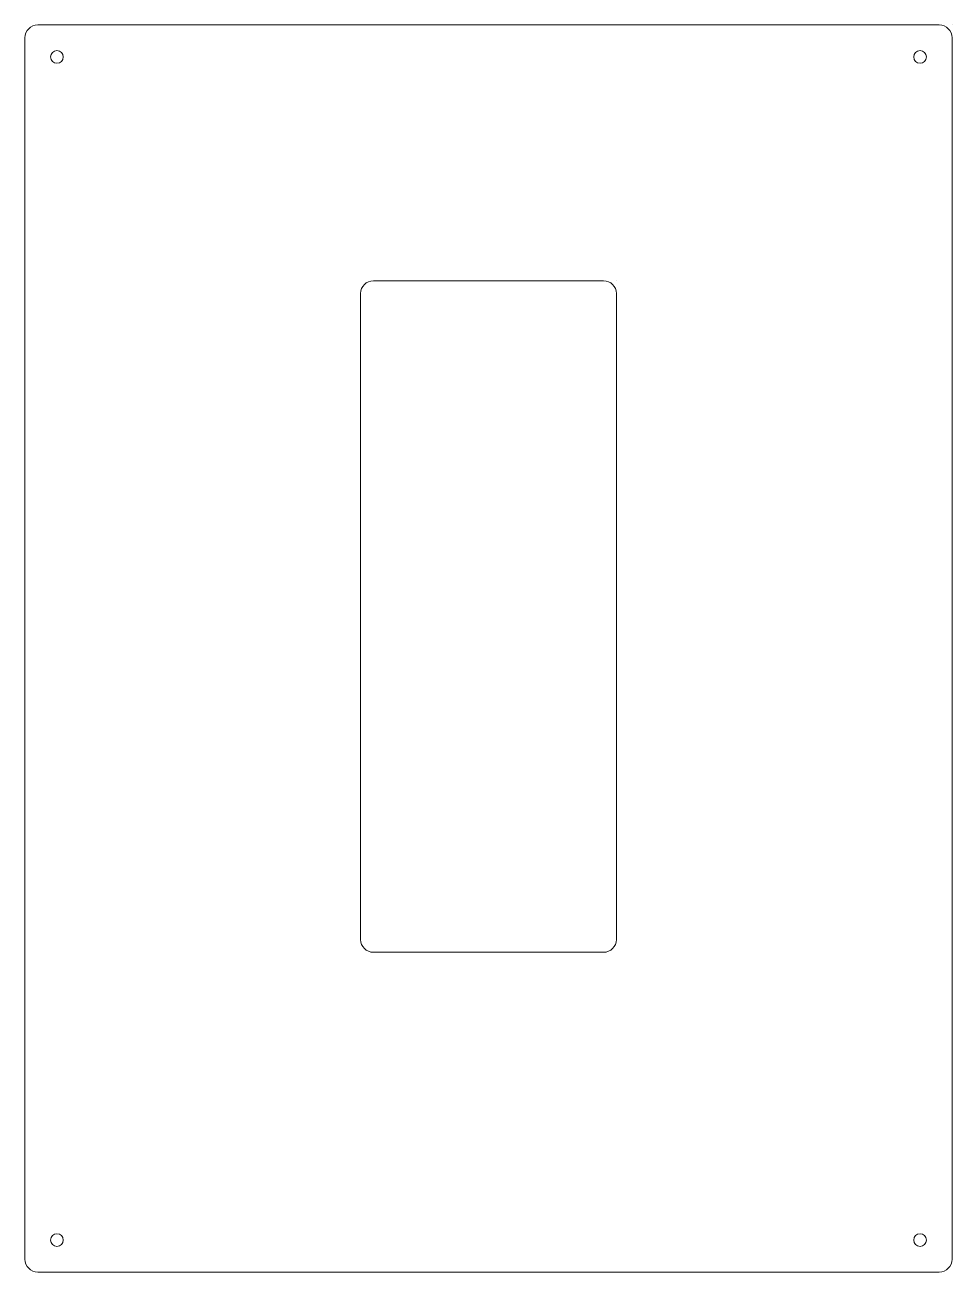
# Model space of a CAD drawing. Header units: inches. Extents: x -40 to 250, y -46 to 344.
import ezdxf

# ---------------------------------------------------------------- set-up
doc = ezdxf.new("R2010")
doc.units = ezdxf.units.IN
doc.header["$MEASUREMENT"] = 0
doc.layers.add('Layer 1', color=7, linetype='Continuous')

# ---------------------------------------------------------------- blocks, each defined once
blk = doc.blocks.new('block 3')
at = {"layer": 'Layer 1', "lineweight": 0}
blk.add_lwpolyline([(250.3, 343.7), (250.3, 343.7)], dxfattribs=at)
blk = doc.blocks.new('block 4')
at = {"layer": 'Layer 1', "lineweight": 0}
blk.add_open_spline([(246.3, 343.7), (248.5, 343.7), (250.3, 341.9), (250.3, 339.7), (250.3, 339.7), (250.3, -42.3), (250.3, -42.3), (250.3, -44.5), (248.5, -46.3), (246.3, -46.3), (246.3, -46.3), (-35.7, -46.3), (-35.7, -46.3), (-37.9, -46.3), (-39.7, -44.5), (-39.7, -42.3), (-39.7, -42.3), (-39.7, 339.7), (-39.7, 339.7), (-39.7, 341.9), (-37.9, 343.7), (-35.7, 343.7), (-35.7, 343.7), (246.3, 343.7), (246.3, 343.7)], degree=3, knots=[0, 0, 0, 0, 1, 1, 1, 2, 2, 2, 3, 3, 3, 4, 4, 4, 5, 5, 5, 6, 6, 6, 7, 7, 7, 8, 8, 8, 8], dxfattribs=at)
blk = doc.blocks.new('block 2')
at = {"layer": 'Layer 1'}
for name in ['block 4', 'block 3']:
    blk.add_blockref(name, (0, 0), dxfattribs=at)
blk = doc.blocks.new('block 5')
at = {"layer": 'Layer 1', "lineweight": 0}
blk.add_lwpolyline([(145.3, 263.7), (145.3, 263.7)], dxfattribs=at)
blk.add_open_spline([(141.3, 263.7), (143.5, 263.7), (145.3, 261.9), (145.3, 259.7), (145.3, 259.7), (145.3, 57.7), (145.3, 57.7), (145.3, 55.5), (143.5, 53.7), (141.3, 53.7), (141.3, 53.7), (69.3, 53.7), (69.3, 53.7), (67.1, 53.7), (65.3, 55.5), (65.3, 57.7), (65.3, 57.7), (65.3, 259.7), (65.3, 259.7), (65.3, 261.9), (67.1, 263.7), (69.3, 263.7), (69.3, 263.7), (141.3, 263.7), (141.3, 263.7)], degree=3, knots=[0, 0, 0, 0, 1, 1, 1, 2, 2, 2, 3, 3, 3, 4, 4, 4, 5, 5, 5, 6, 6, 6, 7, 7, 7, 8, 8, 8, 8], dxfattribs=at)
blk = doc.blocks.new('block 6')
at = {"layer": 'Layer 1', "lineweight": 0}
blk.add_open_spline([(-29.7, -34.3), (-28.59, -34.3), (-27.7, -35.2), (-27.7, -36.3), (-27.7, -37.41), (-28.59, -38.3), (-29.7, -38.3), (-30.8, -38.3), (-31.7, -37.41), (-31.7, -36.3), (-31.7, -35.2), (-30.8, -34.3), (-29.7, -34.3)], degree=3, knots=[0, 0, 0, 0, 1, 1, 1, 2, 2, 2, 3, 3, 3, 4, 4, 4, 4], dxfattribs=at)
blk = doc.blocks.new('block 7')
at = {"layer": 'Layer 1', "lineweight": 0}
blk.add_open_spline([(-29.7, 335.7), (-28.59, 335.7), (-27.7, 334.8), (-27.7, 333.7), (-27.7, 332.59), (-28.59, 331.7), (-29.7, 331.7), (-30.8, 331.7), (-31.7, 332.59), (-31.7, 333.7), (-31.7, 334.8), (-30.8, 335.7), (-29.7, 335.7)], degree=3, knots=[0, 0, 0, 0, 1, 1, 1, 2, 2, 2, 3, 3, 3, 4, 4, 4, 4], dxfattribs=at)
blk = doc.blocks.new('block 8')
at = {"layer": 'Layer 1', "lineweight": 0}
blk.add_open_spline([(240.3, 335.7), (241.41, 335.7), (242.3, 334.8), (242.3, 333.7), (242.3, 332.59), (241.41, 331.7), (240.3, 331.7), (239.2, 331.7), (238.3, 332.59), (238.3, 333.7), (238.3, 334.8), (239.2, 335.7), (240.3, 335.7)], degree=3, knots=[0, 0, 0, 0, 1, 1, 1, 2, 2, 2, 3, 3, 3, 4, 4, 4, 4], dxfattribs=at)
blk = doc.blocks.new('block 9')
at = {"layer": 'Layer 1', "lineweight": 0}
blk.add_open_spline([(240.3, -34.3), (241.41, -34.3), (242.3, -35.2), (242.3, -36.3), (242.3, -37.41), (241.41, -38.3), (240.3, -38.3), (239.2, -38.3), (238.3, -37.41), (238.3, -36.3), (238.3, -35.2), (239.2, -34.3), (240.3, -34.3)], degree=3, knots=[0, 0, 0, 0, 1, 1, 1, 2, 2, 2, 3, 3, 3, 4, 4, 4, 4], dxfattribs=at)

msp = doc.modelspace()

# ---------------------------------------------------------------- block references
at = {"layer": 'Layer 1'}
for name in ['block 2', 'block 7', 'block 8', 'block 5', 'block 6', 'block 9']:
    msp.add_blockref(name, (0, 0), dxfattribs=at)

doc.saveas('drawing.dxf')
